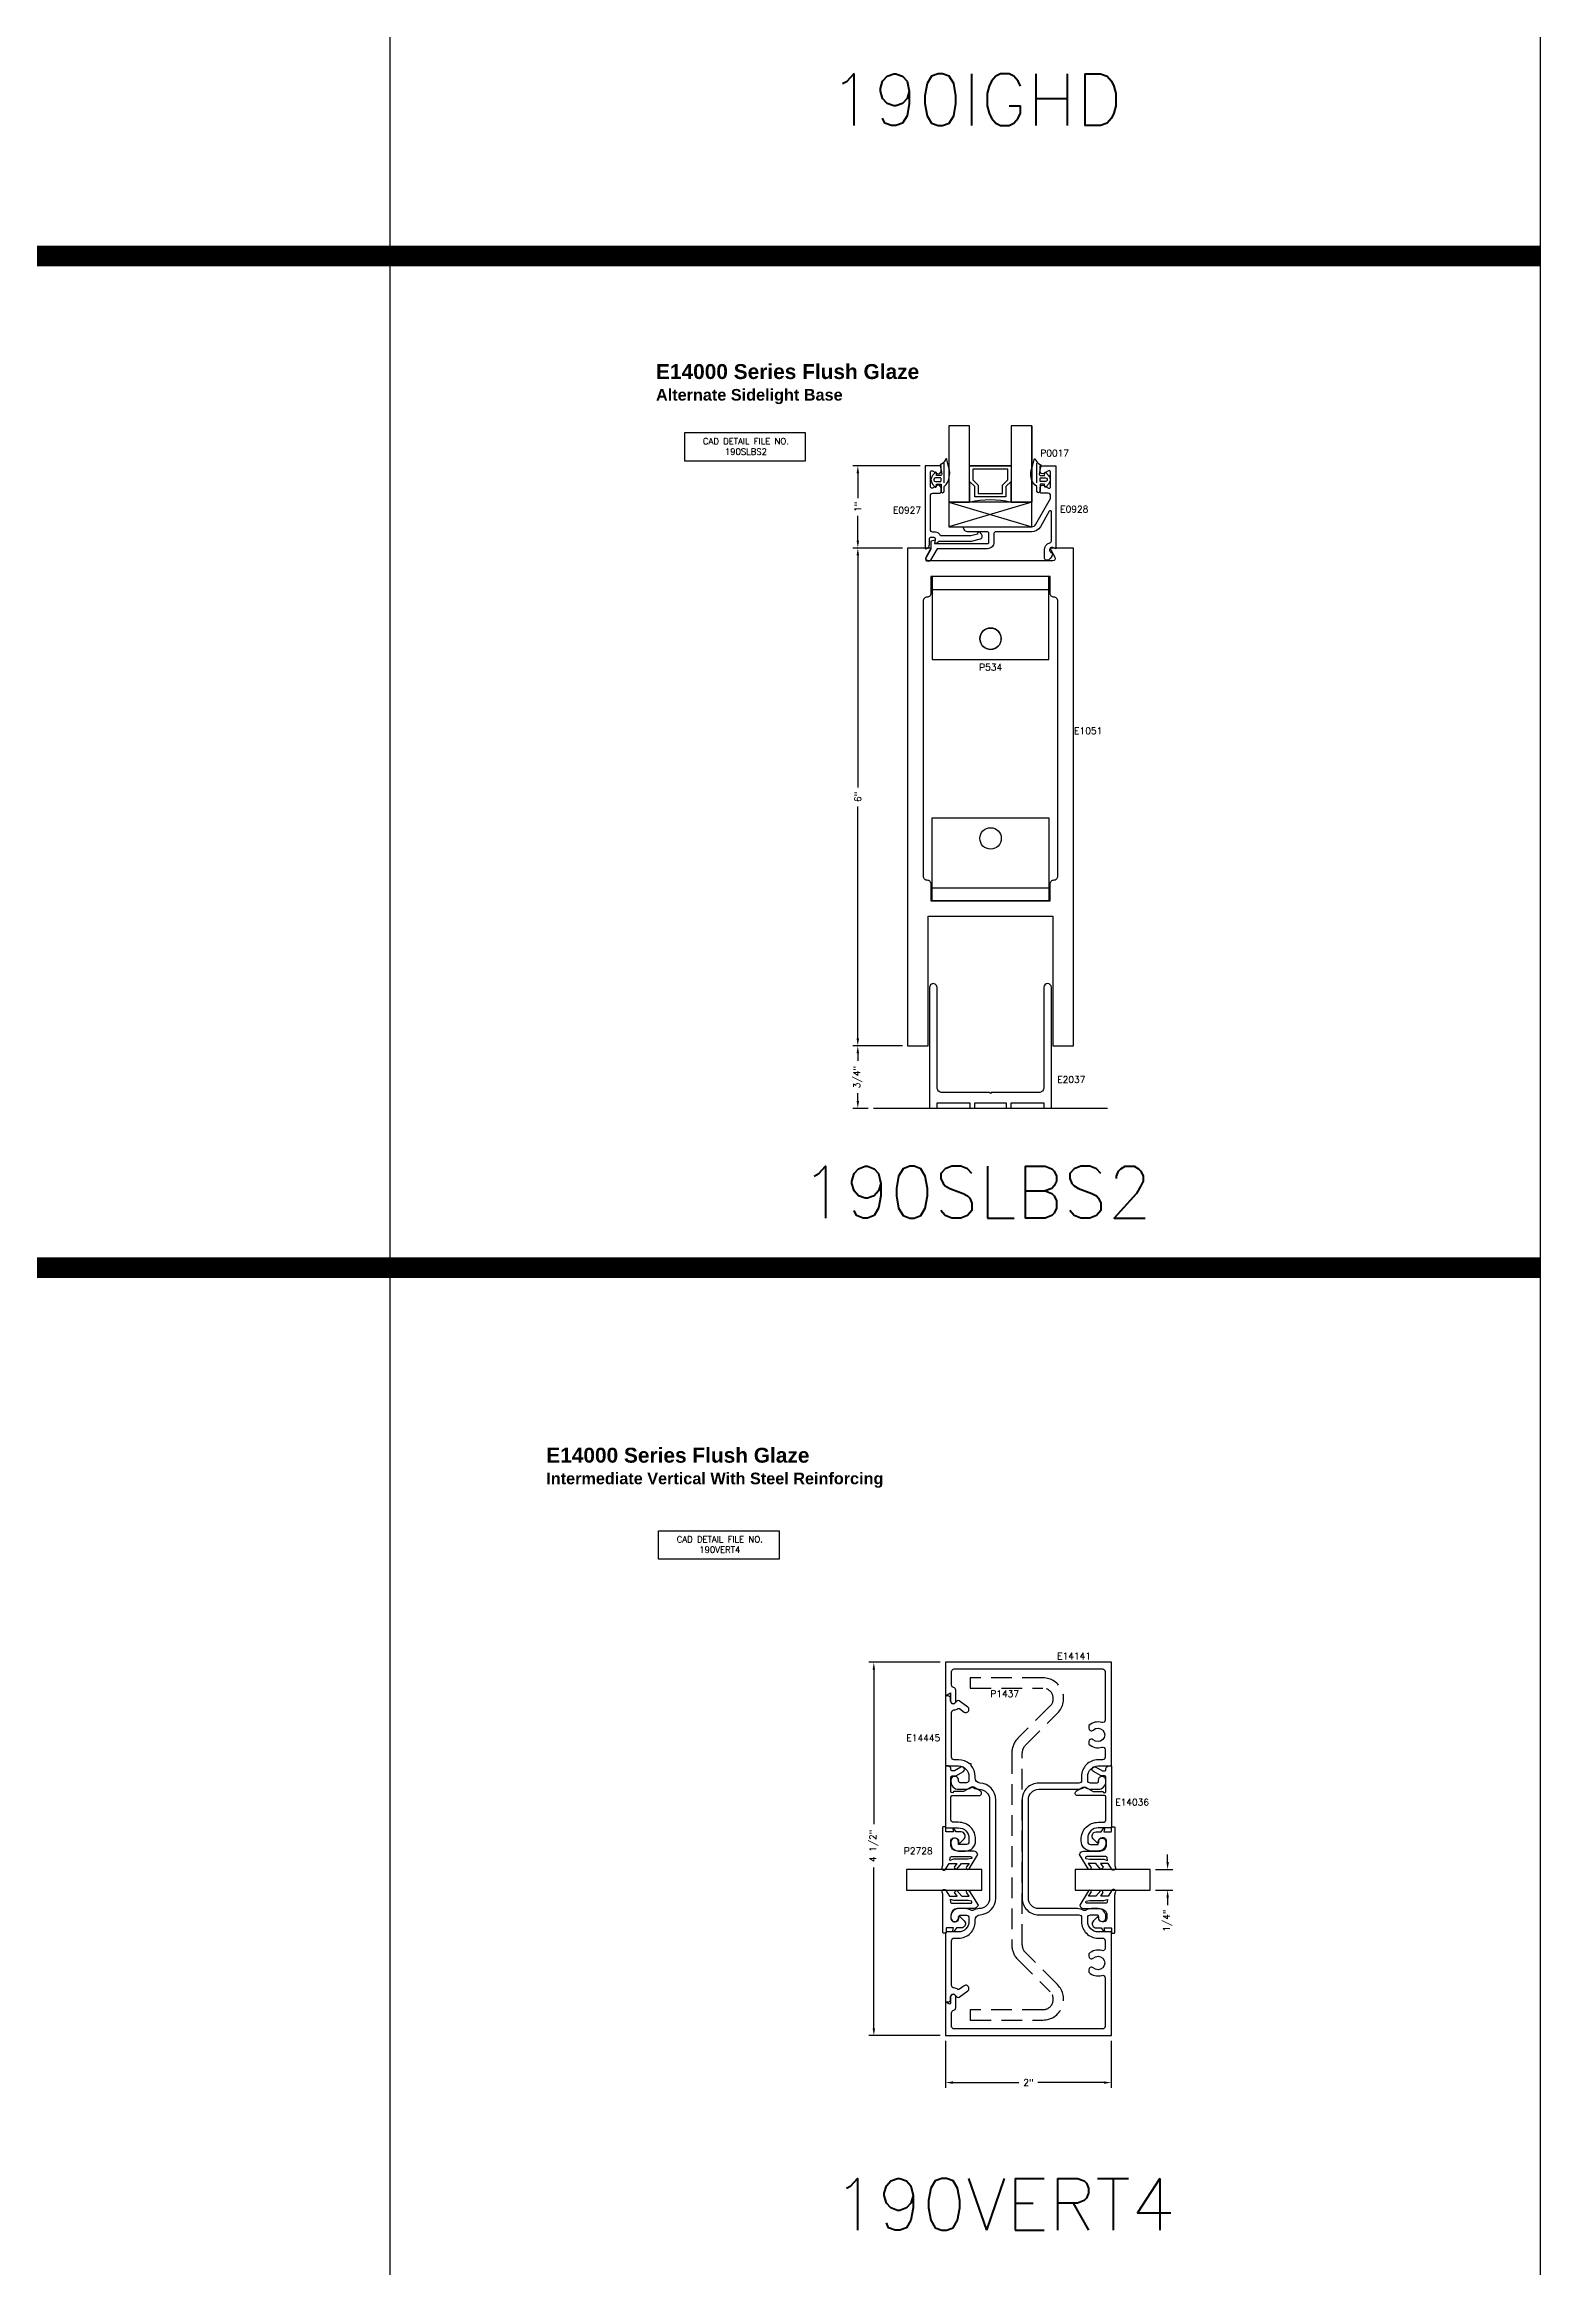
# Model space of a CAD drawing. Extents: x 0 to 139, y -24 to 89.
# Drawn here: x 120.88 to 139.03, y 2.83 to 29.62 of the extents above; entities that cross this region are included whole.
import ezdxf

# ---------------------------------------------------------------- set-up
doc = ezdxf.new("R2010")
doc.units = 0
doc.header["$MEASUREMENT"] = 0
doc.linetypes.add('HIDDEN', pattern=[0.375, 0.25, -0.125])
doc.layers.get('DEFPOINTS').update_dxf_attribs({"linetype": 'CONTINUOUS'})
for name, color, linetype in [('R-ANNO-DIMS', 3, 'CONTINUOUS'), ('R-ANNO-TEXT', 6, 'CONTINUOUS'), ('R-DET1', 4, 'CONTINUOUS'), ('R-DET2', 2, 'CONTINUOUS'), ('R-DET3', 5, 'CONTINUOUS'), ('R-OTLN', 1, 'CONTINUOUS'), ('R-PAT1', 5, 'CONTINUOUS'), ('TITLE', 7, 'CONTINUOUS')]:
    doc.layers.add(name, color=color, linetype=linetype)
doc.styles.get("Standard").update_dxf_attribs({"font": 'simplex'})
doc.dimstyles.new('1X', dxfattribs={"dimtxt": 0.08, "dimasz": 0.09, "dimexe": 0.0625, "dimexo": 0.0625, "dimgap": 0.062, "dimtad": 0, "dimdec": 5, "dimzin": 4, "dimtxsty": 'STANDARD', "dimcen": 0, "dimclrd": 256, "dimclre": 256, "dimclrt": 256, "dimazin": 3, "dimtfac": 1, "dimtdec": 5, "dimtofl": 0, "dimtmove": 0, "dimatfit": 3, "dimtolj": 1, "dimtzin": 4})

# ---------------------------------------------------------------- blocks, each defined once
blk = doc.blocks.new('*D89')
at = {"layer": 'DEFPOINTS', "color": 0}
for p in [(130.875, 10.121), (131.738, 10.121), (131.738, 5.621)]:
    blk.add_point(p, dxfattribs=at)
at = {"layer": 'R-ANNO-DIMS'}
for p, q in [((131.676, 10.121), (130.813, 10.121)), ((130.875, 10.031), (130.875, 8.17)), ((130.875, 5.711), (130.875, 7.646)), ((131.676, 5.621), (130.813, 5.621))]:
    blk.add_line(p, q, dxfattribs=at)
for points in [[(130.86, 10.031), (130.89, 10.031), (130.875, 10.121)], [(130.86, 5.711), (130.89, 5.711), (130.875, 5.621)]]:
    blk.add_solid(points, dxfattribs=at)
at = {"layer": 'R-ANNO-DIMS', "insert": (130.875, 7.908), "char_height": 0.08, "attachment_point": 5, "rotation": 90}
blk.add_mtext('\\A1;4 1/2"', dxfattribs=at)
blk = doc.blocks.new('*D90')
at = {"layer": 'DEFPOINTS', "color": 0}
for p in [(131.738, 5.621), (133.738, 5.621), (133.738, 5.055)]:
    blk.add_point(p, dxfattribs=at)
at = {"layer": 'R-ANNO-DIMS'}
for p, q in [((131.738, 5.559), (131.738, 4.993)), ((133.738, 5.559), (133.738, 4.993)), ((131.828, 5.055), (132.623, 5.055)), ((133.648, 5.055), (132.854, 5.055))]:
    blk.add_line(p, q, dxfattribs=at)
for points in [[(131.828, 5.07), (131.828, 5.04), (131.738, 5.055)], [(133.648, 5.07), (133.648, 5.04), (133.738, 5.055)]]:
    blk.add_solid(points, dxfattribs=at)
at = {"layer": 'R-ANNO-DIMS', "insert": (132.738, 5.055), "char_height": 0.08, "attachment_point": 5}
blk.add_mtext('\\A1;2"', dxfattribs=at)
blk = doc.blocks.new('*D224')
at = {"layer": 'DEFPOINTS', "color": 0}
for p in [(130.682, 23.553), (131.282, 23.553), (131.282, 17.553)]:
    blk.add_point(p, dxfattribs=at)
at = {"layer": 'R-ANNO-DIMS'}
for p, q in [((131.219, 23.553), (130.62, 23.553)), ((130.682, 23.463), (130.682, 20.668)), ((130.682, 17.643), (130.682, 20.437)), ((131.219, 17.553), (130.62, 17.553))]:
    blk.add_line(p, q, dxfattribs=at)
for points in [[(130.667, 23.463), (130.697, 23.463), (130.682, 23.553)], [(130.667, 17.643), (130.697, 17.643), (130.682, 17.553)]]:
    blk.add_solid(points, dxfattribs=at)
at = {"layer": 'R-ANNO-DIMS', "insert": (130.682, 20.553), "char_height": 0.08, "attachment_point": 5, "rotation": 90}
blk.add_mtext('\\A1;6"', dxfattribs=at)
blk = doc.blocks.new('*D228')
at = {"layer": 'DEFPOINTS', "color": 0}
for p in [(130.682, 17.553), (131.282, 17.553), (130.869, 16.798)]:
    blk.add_point(p, dxfattribs=at)
at = {"layer": 'R-ANNO-DIMS'}
for p, q in [((131.219, 17.553), (130.62, 17.553)), ((130.682, 17.463), (130.682, 17.371)), ((130.682, 16.888), (130.682, 16.98)), ((130.807, 16.798), (130.62, 16.798))]:
    blk.add_line(p, q, dxfattribs=at)
for points in [[(130.667, 17.463), (130.697, 17.463), (130.682, 17.553)], [(130.667, 16.888), (130.697, 16.888), (130.682, 16.798)]]:
    blk.add_solid(points, dxfattribs=at)
at = {"layer": 'R-ANNO-DIMS', "insert": (130.682, 17.175), "char_height": 0.08, "attachment_point": 5, "rotation": 90}
blk.add_mtext('\\A1;3/4"', dxfattribs=at)
blk = doc.blocks.new('*D229')
at = {"layer": 'DEFPOINTS', "color": 0}
for p in [(130.682, 24.545), (131.495, 24.545), (131.282, 23.553)]:
    blk.add_point(p, dxfattribs=at)
at = {"layer": 'R-ANNO-DIMS'}
for p, q in [((131.432, 24.545), (130.62, 24.545)), ((130.682, 24.455), (130.682, 24.156)), ((130.682, 23.643), (130.682, 23.941)), ((131.219, 23.553), (130.62, 23.553))]:
    blk.add_line(p, q, dxfattribs=at)
for points in [[(130.667, 24.455), (130.697, 24.455), (130.682, 24.545)], [(130.667, 23.643), (130.697, 23.643), (130.682, 23.553)]]:
    blk.add_solid(points, dxfattribs=at)
at = {"layer": 'R-ANNO-DIMS', "insert": (130.682, 24.049), "char_height": 0.08, "attachment_point": 5, "rotation": 90}
blk.add_mtext('\\A1;1"', dxfattribs=at)
blk = doc.blocks.new('*D277')
at = {"layer": 'DEFPOINTS', "color": 0}
for p in [(134.206, 7.625), (134.417, 7.625), (134.206, 7.375)]:
    blk.add_point(p, dxfattribs=at)
at = {"layer": 'R-ANNO-DIMS', "linetype": 'BYBLOCK'}
for p, q in [((134.417, 7.715), (134.417, 7.805)), ((134.269, 7.625), (134.48, 7.625)), ((134.269, 7.375), (134.48, 7.375)), ((134.417, 7.285), (134.417, 7.195))]:
    blk.add_line(p, q, dxfattribs=at)
at = {"layer": 'R-ANNO-DIMS'}
for points in [[(134.402, 7.715), (134.432, 7.715), (134.417, 7.625)], [(134.402, 7.285), (134.432, 7.285), (134.417, 7.375)]]:
    blk.add_solid(points, dxfattribs=at)
at = {"layer": 'R-ANNO-DIMS', "insert": (134.417, 7.007), "char_height": 0.08, "attachment_point": 5, "rotation": 90}
blk.add_mtext('\\A1;1/4"', dxfattribs=at)
blk = doc.blocks.new('P534')
at = {"layer": 'R-DET3', "linetype": 'CONTINUOUS'}
blk.add_line((48.165, 7.277), (49.571, 7.277), dxfattribs=at)
blk.add_lwpolyline([(48.165, 7.121), (48.165, 8.121), (49.571, 8.121), (49.571, 7.121)], close=True, dxfattribs=at)
blk.add_circle((48.868, 7.871), 0.129, dxfattribs=at)
blk = doc.blocks.new('P2728_GASKET')
at = {"layer": 'R-DET2'}
blk.add_lwpolyline([(86.461, 33.362), (86.567, 33.537, 0.301952), (86.52, 33.577), (86.32, 33.577, -0.414214), (86.24, 33.657), (86.24, 33.695, -0.388879), (86.276, 33.735), (86.292, 33.736, -0.440011), (86.336, 33.696), (86.336, 33.682, 0.668179), (86.353, 33.675), (86.401, 33.724, 0.668179), (86.366, 33.809), (86.307, 33.809), (86.279, 33.849, 0.836323), (86.264, 33.842), (86.273, 33.809), (86.189, 33.809, -0.414214), (86.183, 33.815), (86.183, 33.865, 0.414214), (86.177, 33.871), (86.149, 33.871, 0.414214), (86.143, 33.865), (86.143, 33.427, -0.083245), (86.135, 33.378), (86.135, 33.378)], format="xyb", dxfattribs=at)
blk.add_lwpolyline([(86.235, 33.499, -0.372312), (86.249, 33.512), (86.48, 33.512, -0.668179), (86.49, 33.486), (86.448, 33.478), (86.274, 33.478), (86.23, 33.465)], format="xyb", close=True, dxfattribs=at)
for points in [[(86.174, 33.352), (86.223, 33.426), (86.314, 33.426), (86.283, 33.384)], [(86.313, 33.359), (86.371, 33.426), (86.462, 33.426), (86.431, 33.388)]]:
    blk.add_lwpolyline(points, dxfattribs=at)
at = {"layer": 'R-DET2', "ltscale": 0.1}
for centre, radius, start, end in [((86.157, 33.369), 0.0237, 157.7655, 314.5007), ((86.313, 33.388), 0.0297, 188.4603, 270), ((86.446, 33.375), 0.0199, 139.7022, 319.7022)]:
    blk.add_arc(centre, radius, start, end, dxfattribs=at)

msp = doc.modelspace()

# ---------------------------------------------------------------- linework, layer by layer
at = {"layer": 'R-ANNO-TEXT'}
for points in [[(128.596438, 24.94378), (130.047918, 24.94378), (130.047918, 24.6017172), (128.596438, 24.6017172)], [(128.2810249, 11.7075095), (129.7325049, 11.7075095), (129.7325049, 11.3654466), (128.2810249, 11.3654466)]]:
    msp.add_lwpolyline(points, close=True, dxfattribs=at)
at = {"layer": 'R-DET1'}
for points in [[(131.6847673, 24.4778342), (131.6847673, 24.5448342), (131.4947673, 24.5448342), (131.4947673, 23.5448343, 0.4142136795), (131.5447673, 23.5948343), (131.5447674, 23.6678343, -0.4142135624), (131.5597674, 23.6828343), (131.600292, 23.6828343, -0.4663063931), (131.6150641, 23.6652296), (131.6047674, 23.6068343, 0.2521277737), (131.6567671, 23.6368346), (132.0517675, 23.6368342), (132.1597902, 23.6657788, 0.7157527911), (132.1636994, 23.7243286, 1.1795036867), (132.124425, 23.7204899), (132.043604, 23.6988342), (131.6780646, 23.6988342, 0.3397134022), (131.6181682, 23.7448343), (131.5877674, 23.7448343, -0.4142135232), (131.5567674, 23.7758343), (131.5567674, 24.1828342, -0.4142136569), (131.5877674, 24.2138342), (131.6697673, 24.2138342, 0.4142135624), (131.6847673, 24.2288342), (131.6847673, 24.2808342, 0.5773651401), (131.6382661, 24.3076803), (131.5822674, 24.2753493, -0.5773517472), (131.5597674, 24.2883397), (131.5597674, 24.4703288, -0.5773513623), (131.5822674, 24.4833191), (131.638099, 24.4510853, 0.5794456886), (131.6847673, 24.4778342, -1)], [(132.2929268, 23.8088343), (132.7749407, 23.8088343, 0.2679441748), (132.8286347, 23.8398343), (133.0065827, 24.1480501), (133.0065827, 24.1828344, 0.4142135624), (132.9755827, 24.2138344), (132.8935827, 24.2138344, -0.4142135624), (132.8785827, 24.2288344), (132.8785827, 24.2808344, -0.5773502019), (132.9250827, 24.3076812), (132.9810827, 24.2753496, 0.5773502019), (133.0035827, 24.28834), (133.0035827, 24.4703289, 0.5773519876), (132.9810827, 24.4833192), (132.9250829, 24.4509874, -0.5773519876), (132.8785827, 24.4778341), (132.8785827, 24.5448343), (133.0685827, 24.5448343), (133.0685827, 23.5448344), (133.0340874, 23.5586207, 0.8690756106), (133.0035773, 23.5053435), (133.0325829, 23.4828347, -0.1233324455), (132.9839097, 23.4125105, -0.6447667401), (132.9325827, 23.4357663), (132.9325828, 23.5298343, -0.3306536284), (132.9965497, 23.615987, 0.3306533202), (133.0185827, 23.6456618), (133.0185827, 23.9888528, 0.7673263224), (132.9905924, 23.9963528), (132.8826167, 23.8093343, -0.2679502201), (132.7743637, 23.7468343), (132.3395828, 23.7468343, 0.4142135624), (132.3235828, 23.7308343), (132.3235828, 23.6228343, -0.4142135624), (132.2455828, 23.5448343), (131.6384699, 23.5448343), (131.5579295, 23.4053343, -1), (131.504236, 23.4363343), (131.5668785, 23.5448344), (131.5668785, 23.6405086), (131.6128785, 23.6528343), (131.6047674, 23.6068343), (132.2455828, 23.6068343, 0.4142135624), (132.2615828, 23.6228343), (132.2615828, 23.7308343, 0.4142135624), (132.2455828, 23.7468343), (132.0155828, 23.7468343, -0.4142135624), (131.9535828, 23.8088343)], [(132.0449885, 7.1324499, 0.1452865705), (131.9774885, 7.1522499), (131.8971885, 7.1522499, 0.4150537634), (131.8041885, 7.0592499), (131.8041885, 7.0427499, 1.0129010917), (131.8971885, 7.0439499), (131.8971885, 7.0522499, -0.4142135624), (131.9171885, 7.0722499), (131.9911885, 7.0722499, -0.4161327233), (132.0221885, 7.0412499), (132.0221885, 6.9962499, -0.4142135624), (131.8971885, 6.8712499), (131.7581885, 6.8712499, 0.4142135624), (131.7381885, 6.8512499), (131.7381885, 6.0372499, 0.4142135624), (131.7481885, 6.0272499), (131.7691885, 6.0272499, 0.4129032258), (131.8001885, 6.0582499), (131.8001885, 6.0902499, -0.6690389661), (131.8530885, 6.1122499), (131.8787647, 6.0865059, 0.3726509123), (131.9048713, 6.0845889), (132.0096885, 6.1626499, 0.2383281561), (132.0221885, 6.1874499), (132.0221885, 6.1907499, 0.6157428407), (131.9622885, 6.2208499), (131.9065885, 6.1793499, -0.3082190999), (131.8893885, 6.1788499, 0.1213374475), (131.8411885, 6.1958499, -0.3842927381), (131.8131885, 6.2266499), (131.8131885, 6.7662499, -0.4166706115), (131.8431885, 6.7962499), (131.8971885, 6.7962499, 0.4142135624), (132.0971885, 6.9962499), (132.0971885, 7.0156242, -0.3986406071), (132.1558755, 7.0775356, 0.3986406071), (132.3451885, 7.2772499), (132.3451885, 8.4652499, 0.3986406071), (132.1558755, 8.6649641, -0.3986406071), (132.0971885, 8.7268756), (132.0971885, 8.7462499, 0.1786830484), (132.0492164, 8.8762018), (132.0492164, 8.8982778), (132.0271404, 8.8982778, 0.1786830484), (131.8971885, 8.9462499), (131.8431885, 8.9462499, -0.4133333333), (131.8131885, 8.9762499), (131.8131885, 9.5159499, -0.3842927381), (131.8411885, 9.5467499, 0.1250270914), (131.8893885, 9.5637499, -0.3082190999), (131.9065885, 9.5632499), (131.9622885, 9.5217499, 0.6157428407), (132.0221885, 9.5518499), (132.0221885, 9.5550499, 0.2391768851), (132.0096885, 9.5799499), (131.9048509, 9.6579377, 0.3721215311), (131.8787715, 9.656033), (131.8530885, 9.6303499, -0.667873573), (131.8001885, 9.6522499), (131.8001885, 9.6842499, 0.4161327233), (131.7691885, 9.7152499), (131.7481885, 9.7152499, 0.4142135624), (131.7381885, 9.7052499), (131.7381885, 8.8912499, 0.4142135624), (131.7581885, 8.8712499), (131.8971885, 8.8712499, -0.4142135624), (132.0221885, 8.7462499), (132.0221885, 8.7012499, -0.4129032258), (131.9911885, 8.6702499), (131.9171885, 8.6702499, -0.4142135624), (131.8971885, 8.6902499), (131.8971885, 8.6986499, 1.0118394562), (131.8041885, 8.6997499), (131.8041885, 8.6832499, 0.4139789032), (131.8971885, 8.5902499), (131.9774885, 8.5902499, 0.1438656715), (132.0449885, 8.6101499, -0.2925397147), (132.0784885, 8.6101499, 0.1425656593), (132.145744, 8.5902507, -0.4129124678), (132.2701885, 8.465252), (132.2701885, 7.2772493, -0.4135158467), (132.1454863, 7.1522497, 0.143455795), (132.0784885, 7.1324499, -0.2925397147)], [(131.9236514, 8.8583019), (131.8456403, 8.8132499), (131.8191885, 8.8132499, -0.4142135624), (131.8041885, 8.8282499), (131.8041885, 8.842363, 0.2678077575), (131.7966953, 8.8553494), (131.7691885, 8.8712499), (131.7381885, 8.8712499), (131.7381885, 8.1262499), (131.8971885, 8.1262499, -0.4142135624), (132.0221885, 8.0012499), (132.0221885, 7.9562499, -0.4129032258), (131.9911885, 7.9252499), (131.8971885, 7.9252499), (131.8971885, 7.9547499, 1), (131.8041885, 7.9547499), (131.8041885, 7.9382499, 0.4150537634), (131.8971885, 7.8452499), (131.9771885, 7.8452499, 0.4120367457), (132.1021885, 7.9692499), (132.1021885, 7.9872499, 0.4142135624), (131.8971885, 8.1922499), (131.8351885, 8.1922499, -0.4142135624), (131.8041885, 8.2232499), (131.8041885, 8.4992499, -0.4142135624), (131.8191885, 8.5142499), (132.1426885, 8.5142499, 0.7660915713), (132.1581885, 8.5720499), (132.0798885, 8.6172499, 0.2613254343), (132.0477885, 8.6166499), (131.9569885, 8.5642499), (131.8351885, 8.5642499, -0.4133333333), (131.8201885, 8.5492499), (131.8191885, 8.5492499, -0.4133333333), (131.8041885, 8.5642499), (131.8041885, 8.7362499, -0.4142135624), (131.8191885, 8.7512499), (131.8621885, 8.7512499), (131.9546514, 8.8046019, 1)], [(133.5527255, 8.8583019), (133.6307366, 8.8132499), (133.6571885, 8.8132499, 0.4142135624), (133.6721885, 8.8282499), (133.6721885, 8.842363, -0.2678077575), (133.6796816, 8.8553494), (133.7071885, 8.8712499), (133.7381885, 8.8712499), (133.7381885, 8.1262499), (133.5791885, 8.1262499, 0.4142135624), (133.4541885, 8.0012499), (133.4541885, 7.9562499, 0.4129032258), (133.4851885, 7.9252499), (133.5791885, 7.9252499), (133.5791885, 7.9547499, -1), (133.6721885, 7.9547499), (133.6721885, 7.9382499, -0.4150537634), (133.5791885, 7.8452499), (133.4991885, 7.8452499, -0.4120367457), (133.3741885, 7.9692499), (133.3741885, 7.9872499, -0.4142135624), (133.5791885, 8.1922499), (133.6411885, 8.1922499, 0.4142135624), (133.6721885, 8.2232499), (133.6721885, 8.4992499, 0.4142135624), (133.6571885, 8.5142499), (133.3336885, 8.5142499, -0.7660915713), (133.3181885, 8.5720499), (133.3964885, 8.6172499, -0.2613254343), (133.4285885, 8.6166499), (133.5193885, 8.5642499), (133.6411885, 8.5642499, 0.4133333333), (133.6561885, 8.5492499), (133.6571885, 8.5492499, 0.4133333333), (133.6721885, 8.5642499), (133.6721885, 8.7362499, 0.4142135624), (133.6571885, 8.7512499), (133.6141885, 8.7512499), (133.5217255, 8.8046019, -1)]]:
    msp.add_lwpolyline(points, format="xyb", close=True, dxfattribs=at)
at = {"layer": 'R-DET1', "linetype": 'CONTINUOUS'}
msp.add_lwpolyline([(131.5469977, 18.2577165), (131.5469977, 16.8027175), (131.6369978, 16.8027175), (131.6369978, 16.8647175), (132.0319983, 16.8647175), (132.0319983, 16.8027175), (132.0939986, 16.8027175), (132.0939986, 16.8647175), (132.4689986, 16.8647175), (132.4689986, 16.8027175), (132.5309989, 16.8027175), (132.5309989, 16.8647175), (132.9259977, 16.8647175), (132.9259977, 16.8027175), (133.0149977, 16.8027175), (133.0149977, 18.2577175, 1), (132.9249977, 18.2577175), (132.9249977, 17.0517175, -0.4142135624), (132.8629977, 16.9897175), (132.2909972, 16.9897175), (132.2809989, 16.9797175), (132.2709986, 16.9897175), (131.6989982, 16.9897175, -0.4142145072), (131.6369981, 17.0517176), (131.6369976, 18.2577185, 1.0000444456), (131.5469979, 18.2577125, -34.8384373335)], format="xyb", close=True, dxfattribs=at)
at = {"layer": 'R-DET2', "color": 2}
for p, q in [((132.778952, 24.1068343), (131.778952, 23.8088343)), ((131.778952, 24.1068343), (132.778952, 23.8088343)), ((131.778952, 24.1068343), (131.778952, 23.8088343)), ((132.778952, 24.1068343), (131.778952, 24.1068343)), ((131.778952, 24.1068343), (132.028952, 24.1068343)), ((132.778952, 23.8088343), (132.778952, 24.1068343)), ((131.778952, 23.8088343), (132.778952, 23.8088343))]:
    msp.add_line(p, q, dxfattribs=at)
at = {"layer": 'R-DET2'}
msp.add_lwpolyline([(132.7789522, 25.0260347), (132.5289522, 25.0260349), (132.5289522, 24.1068343), (132.7789522, 24.1068343), (132.7789522, 25.0260349), (132.7789522, 24.1068343), (132.5289522, 24.1068343), (132.5289522, 24.3568343), (132.4669522, 24.2948343), (132.4669522, 24.1698343), (132.0909522, 24.1698343), (132.0909522, 24.2948343), (132.0289522, 24.3568343), (132.0289522, 24.5448343), (132.5289522, 24.5448343), (132.0289522, 24.5448343), (132.0289522, 25.0260349), (131.7789522, 25.0260349), (131.7789522, 24.1068343), (132.0289522, 24.1068343), (132.0289522, 24.3568343), (132.0289522, 24.1068343, -0.1233101835), (132.5289522, 24.1068343, 1.5690044203)], format="xyb", dxfattribs=at)
for points in [[(131.778952, 24.5216374), (131.7565197, 24.619746, 0.4770370124), (131.7444387, 24.6295271, -0.1690634905), (131.6824831, 24.5606209, 0.3788088369), (131.6746022, 24.5499683), (131.6938162, 24.4446516, -0.3462419148), (131.6838543, 24.4287801), (131.6297673, 24.4287801), (131.6286565, 24.4589773, 0.6086559015), (131.6155117, 24.4643807), (131.5832011, 24.4278281, 0.3786170875), (131.5832011, 24.3247321), (131.6155117, 24.2881795, 0.6086559015), (131.6286565, 24.2935828), (131.6297673, 24.3237801), (131.6847673, 24.3237801), (131.6847673, 24.2387801, 1), (131.7247673, 24.2387801), (131.7247673, 24.2938196, 0.2834787698)], [(131.59872, 24.3687801, 0.3419987131), (131.6180849, 24.3537801), (131.6767673, 24.3537801, 0.4142135624), (131.6847673, 24.3617801), (131.6847673, 24.3907801, 0.4142135624), (131.6767673, 24.3987801), (131.6180849, 24.3987801, 0.3419987131), (131.59872, 24.3837801, 0.1270166538)], [(132.783399, 24.5216373), (132.8068307, 24.6197459, -0.4770370124), (132.8189118, 24.629527, 0.1690634905), (132.8808673, 24.5606207, -0.3788088369), (132.8887482, 24.5499681), (132.8695341, 24.4446515, 0.3462419148), (132.879496, 24.4287799), (132.9335829, 24.4287799), (132.9346938, 24.4589771, -0.6086559015), (132.9478385, 24.4643805), (132.9801492, 24.4278278, -0.3786170875), (132.9801491, 24.3247318), (132.9478384, 24.2881792, -0.6086559015), (132.9346936, 24.2935826), (132.9335828, 24.3237799), (132.8785828, 24.3237799), (132.8785827, 24.2387799, -1), (132.8385827, 24.2387799), (132.8385828, 24.2938194, -0.3550139925)], [(132.9646302, 24.3687798, -0.3419987131), (132.9452653, 24.3537798), (132.8865828, 24.3537799, -0.4142135624), (132.8785828, 24.3617799), (132.8785829, 24.3907799, -0.4142135624), (132.8865829, 24.3987799), (132.9452653, 24.3987798, -0.3419987131), (132.9646302, 24.3837798, -0.1270166538)]]:
    msp.add_lwpolyline(points, format="xyb", close=True, dxfattribs=at)
for points in [[(131.7247673, 24.3379699), (131.7245197, 24.5777459)], [(132.4889522, 24.5048343), (132.0689522, 24.5048343), (132.0689522, 24.3734028), (132.1309522, 24.3114028), (132.1309522, 24.2098343), (132.4269522, 24.2098343), (132.4269522, 24.3114028), (132.4889522, 24.3734028), (132.4889522, 24.5048343)], [(132.8385828, 24.3379697), (132.8388306, 24.5777458)], [(131.2699515, 7.6249477), (131.2699515, 7.3749477), (132.1756884, 7.3749477), (132.1756884, 7.6249477), (131.2699515, 7.6249477)], [(133.3006884, 7.625078), (133.3006884, 7.375078), (134.2064253, 7.375078), (134.2064253, 7.625078), (133.3006884, 7.625078)]]:
    msp.add_lwpolyline(points, dxfattribs=at)
at = {"layer": 'R-DET3'}
msp.add_line((133.6938363, 16.7980931), (130.8692954, 16.7980931), dxfattribs=at)
at = {"layer": 'R-DET3', "linetype": 'HIDDEN'}
msp.add_lwpolyline([(132.9131885, 9.8087499, -0.6681786379), (133.0015768, 9.5953615), (132.6114118, 9.2051965, 0.1989123674), (132.5381885, 9.0284198), (132.5381885, 6.71408, 0.1989123674), (132.6114118, 6.5373033), (133.0015768, 6.1471382, -0.6681786379), (132.9131885, 5.9337499), (132.0381885, 5.9337499), (132.0381885, 5.8087499), (132.9131885, 5.8087499, 0.6681786379), (133.0899652, 6.2355266), (132.6998001, 6.6256916, -0.1989123674), (132.6631885, 6.71408), (132.6631885, 9.0284198, -0.1989123674), (132.6998001, 9.1168081), (133.0899652, 9.5069732, 0.6681786379), (132.9131885, 9.9337499), (132.0381885, 9.9337499), (132.0381885, 9.8087499)], format="xyb", close=True, dxfattribs=at)
at = {"layer": 'R-DET3', "linetype": 'CONTINUOUS'}
msp.add_circle((132.2816057, 22.4597175), 0.1285, dxfattribs=at)
at = {"layer": 'R-OTLN', "linetype": 'CONTINUOUS'}
for points in [[(133.0081899, 23.5300897), (133.0583445, 23.4432174, -0.5773491268), (133.0314977, 23.3967175), (131.5317135, 23.3967175, -0.5773471776), (131.5048667, 23.4432175), (131.5550215, 23.5300895, 0.5806525048), (131.5421057, 23.5527175), (131.2816057, 23.5527175), (131.2816057, 17.5527175), (131.5316057, 17.5527175), (131.5316057, 19.1147175), (133.0316057, 19.1147175), (133.0316057, 17.5527175), (133.2816057, 17.5527175), (133.2816057, 23.5527175), (133.0211057, 23.5527175, 0.5806447707), (133.0081899, 23.5300897)], [(133.0946057, 22.9127175, 0.4142135624), (133.0476057, 22.9597175, -0.4142135624), (133.0006057, 23.0067175), (133.0006057, 23.2097175), (131.5626057, 23.2097175), (131.5626057, 23.0067175, -0.4142135624), (131.5156057, 22.9597175), (131.5156057, 22.9597175, 0.4142135624), (131.4686057, 22.9127175), (131.4686057, 19.5987175, 0.4142135624), (131.5156057, 19.5517175), (131.5156057, 19.5517175, -0.4142135624), (131.5626057, 19.5047175), (131.5626057, 19.3017175), (133.0006057, 19.3017175), (133.0006057, 19.5047175, -0.4142135624), (133.0476057, 19.5517175, 0.4142135624), (133.0946057, 19.5987175)]]:
    msp.add_lwpolyline(points, format="xyb", close=True, dxfattribs=at)
at = {"layer": 'R-OTLN'}
msp.add_lwpolyline([(133.6631885, 6.7652499), (133.6631986, 6.6749891, -0.5046620874), (133.6230797, 6.6453571, 0.2746149906), (133.4681979, 6.6078744), (133.4681979, 6.5770735, 0.2679491924), (133.4836979, 6.5502267), (133.4839744, 6.550067, 0.3342700146), (133.5209827, 6.5545891, -2.3520248058), (133.5209827, 6.4379107, 0.3342700146), (133.4839744, 6.4424327), (133.4836979, 6.4422731, 0.2679491924), (133.4681979, 6.4154263), (133.4681979, 6.3846254, 0.2746142419), (133.6230793, 6.3471425, -0.5046312647), (133.6631981, 6.3175135), (133.6631884, 5.7322494, -0.4142087477), (133.6321884, 5.7012499), (131.8441885, 5.7012499, -0.4142135624), (131.8131885, 5.7322499), (131.8131885, 5.8960461, -0.3582490687), (131.8381885, 5.9264599, 0.3582490687), (131.8631885, 5.9568737), (131.8631885, 6.090248, 1.000029034), (131.8011885, 6.0902499), (131.8011885, 6.0168576, -0.5773500035), (131.7786885, 6.0038672), (131.7381885, 6.0272499), (131.7381885, 5.6212499), (133.7381885, 5.6212499), (133.7381885, 6.8712499), (133.5791885, 6.8712499, -0.4142135624), (133.4541885, 6.9962499), (133.4541885, 7.0462499, -0.4142135624), (133.4851885, 7.0772499), (133.5641885, 7.0772499, -0.4142135624), (133.5791885, 7.0622499), (133.5791885, 7.0427499, 1), (133.6721885, 7.0427499), (133.6721885, 7.0592499, 0.4150537634), (133.5791885, 7.1522499), (133.4988885, 7.1522502, 0.1438656715), (133.4313885, 7.1323502, -0.2925397147), (133.3978885, 7.1323502, 0.1430626198), (133.3303885, 7.1522502), (132.8631883, 7.1522508, -0.4142132008), (132.7381885, 7.2772508), (132.7381885, 8.465249, -0.4142132008), (132.8631883, 8.590249), (133.3303885, 8.5902496, 0.1444870806), (133.3978885, 8.6100496, -0.2925397147), (133.4313885, 8.6100496, 0.1452865705), (133.4988885, 8.5902496), (133.5791885, 8.5902499, 0.4139789032), (133.6721885, 8.6832499), (133.6721885, 8.6997499, 1), (133.5791885, 8.6997499), (133.5791885, 8.6802499, -0.4142135624), (133.5641885, 8.6652499), (133.4851885, 8.6652499, -0.4142135624), (133.4541885, 8.6962499), (133.4541885, 8.7462499, -0.4142135624), (133.5791885, 8.8712499), (133.7381885, 8.8712499), (133.7381885, 10.1212499), (131.7381885, 10.1212499), (131.7381885, 9.7152499), (131.8011885, 9.7516229), (131.8011885, 9.6522498, 1.000029034), (131.8631885, 9.6522517), (131.8631885, 9.7856261, 0.3582490687), (131.8381885, 9.8160399, -0.3582490687), (131.8131885, 9.8464537), (131.8131885, 10.0102499, -0.4142135624), (131.8441885, 10.0412499), (133.6321885, 10.0412499, -0.4142135624), (133.6631885, 10.0102499), (133.6631885, 9.4250358, -0.5046259582), (133.6230697, 9.3954073, 0.2746141129), (133.4681883, 9.3579244), (133.4681883, 9.3271235, 0.2679491924), (133.4836883, 9.3002767), (133.4839649, 9.300117, 0.3342700146), (133.5209732, 9.3046391, -2.3520248058), (133.5209732, 9.1879607, 0.3342700146), (133.4839649, 9.1924827), (133.4836883, 9.1923231, 0.2679491924), (133.4681883, 9.1654763), (133.4681883, 9.1346754, 0.2746141129), (133.6230697, 9.0971925, -0.5046259582), (133.6631885, 9.067564), (133.6631885, 8.9772499, -0.4142135624), (133.6321885, 8.9462499), (133.5791885, 8.9462499, 0.4142135624), (133.3791885, 8.7462499), (133.3791885, 8.6962489, -0.4142135624), (133.3481885, 8.6652489), (132.8631885, 8.6652489, 0.4142135624), (132.6631885, 8.4652489), (132.6631885, 7.2772509, 0.4142135624), (132.8631885, 7.0772509), (133.3481885, 7.0772509, -0.4142135624), (133.3791885, 7.0462509), (133.3791885, 6.9962499, 0.4142135624), (133.5791885, 6.7962499), (133.6321885, 6.7962499, -0.4142135624)], format="xyb", close=True, dxfattribs=at)
at = {"layer": 'TITLE'}
for p, q in [((125.0422004, 88.8536196), (125.0422004, -9.779273)), ((138.9080005, 83.8536196), (138.9080005, -19.4082231))]:
    msp.add_line(p, q, dxfattribs=at)
at = {"layer": 'TITLE', "const_width": 0.25}
for points in [[(0.25, 27.0746212), (138.9080005, 27.0746212)], [(0.25, 14.8789502), (138.9080005, 14.8789502)]]:
    msp.add_lwpolyline(points, dxfattribs=at)

# ---------------------------------------------------------------- block references
at = {"layer": 'R-DET2'}
msp.add_blockref('P2728_GASKET', (45.5617015, -25.7314157), dxfattribs=at)
at = {"layer": 'R-DET2', "xscale": -1}
msp.add_blockref('P2728_GASKET', (219.9214148, -25.7314157), dxfattribs=at)
at = {"layer": 'R-DET2', "xscale": -1, "rotation": 180}
msp.add_blockref('P2728_GASKET', (45.5640466, 40.7289154), dxfattribs=at)
at = {"layer": 'R-DET2', "rotation": 180}
msp.add_blockref('P2728_GASKET', (219.9237599, 40.7289154), dxfattribs=at)
at = {"layer": 'R-PAT1', "xscale": -1, "rotation": 180}
msp.add_blockref('P534', (83.4138965, 30.330387), dxfattribs=at)
at = {"layer": 'R-PAT1'}
msp.add_blockref('P534', (83.4138965, 12.1810481), dxfattribs=at)

# ---------------------------------------------------------------- texts
at = {"layer": 'R-ANNO-TEXT', "char_height": 0.075, "width": 1.875, "attachment_point": 2}
for s, insert in [('CAD DETAIL FILE NO.\\P190SLBS2', (129.3331203, 24.8781973)), ('CAD DETAIL FILE NO.\\P190VERT4', (129.0177072, 11.6419267))]:
    msp.add_mtext(s, dxfattribs=dict(at, insert=insert))
at = {"layer": 'R-ANNO-TEXT', "char_height": 0.08}
for s, insert, attachment_point in [('\\A1;P0017', (132.8811866, 24.6982346), 4), ('E0927', (131.4448131, 24.0095664), 6), ('\\A1;E0928', (133.4608938, 24.0212188), 6), ('\\A1;P534', (132.422591, 22.1160724), 6), ('E1051', (133.6289191, 21.3484939), 6), ('\\A1;E2037', (133.4253097, 17.1457114), 6), ('\\A1;E14141', (133.4931782, 10.1968437), 6), ('\\A1;P1437', (132.625593, 9.7426651), 6), ('E14445', (131.6757734, 9.2093612), 6), ('\\A1;E14036', (134.1927626, 8.4348452), 6), ('\\A1;P2728', (131.5832209, 7.8473784), 6)]:
    msp.add_mtext(s, dxfattribs=dict(at, insert=insert, attachment_point=attachment_point))
at = {"layer": 'TITLE'}
for s, p in [('190IGHD', (130.3384448, 28.6448408)), ('190SLBS2', (129.9957268, 15.4764302)), ('190VERT4', (130.383792, 3.2757599))]:
    msp.add_text(s, height=0.625, dxfattribs=at).set_placement(p)
at = {"layer": 'TITLE', "char_height": 0.18, "width": 7.44, "attachment_point": 1}
for s, insert in [('{\\fArial|b1|i0|c0|p34;\\PE14000 Series Flush Glaze\\P\\H0.7778x;Alternate Sidelight Base}', (128.2492214, 26.0703114, 6.2106922)), ('{\\fArial|b1|i0|c0|p34;\\PE14000 Series Flush Glaze\\P\\H0.7778x;Intermediate Vertical With Steel Reinforcing}', (126.9261973, 13.0077072, 6.2106922))]:
    msp.add_mtext(s, dxfattribs=dict(at, insert=insert))

# ---------------------------------------------------------------- dimensions: what is measured, and where the dimension line sits
at = {"layer": 'R-ANNO-DIMS'}
for base, p1, p2, picture, middle in [((130.6821129, 24.5448342), (131.2816057, 23.5527175), (131.4947673, 24.5448342), '*D229', (130.6821129, 24.0487758)), ((130.6821129, 23.5527175), (131.2816057, 17.5527175), (131.2816057, 23.5527175), '*D224', (130.6821129, 20.5527175)), ((130.6821129, 17.5527175), (130.8692954, 16.7980931), (131.2816057, 17.5527175), '*D228', (130.6821129, 17.1754053))]:
    dim = msp.add_linear_dim(base=base, p1=p1, p2=p2, angle=90, dimstyle='1X', override={"dimpost": '"'}, dxfattribs=at)
    dim.commit()
    dim.dimension.update_dxf_attribs({"geometry": picture, "text_midpoint": middle})
for base, p1, p2, override, picture, middle in [((130.8754289, 10.1212499), (131.7381885, 5.6212499), (131.7381885, 10.1212499), {"dimpost": '"'}, '*D89', (130.8754289, 7.9080706)), ((134.4170872, 7.625078), (134.2064254, 7.375078), (134.2064254, 7.625078), {"dimpost": '"', "dimarcsym": 1}, '*D277', (134.4170872, 7.0073637))]:
    dim = msp.add_linear_dim(base=base, p1=p1, p2=p2, angle=90, dimstyle='1X', override=override, dxfattribs=at)
    dim.commit()
    dim.dimension.update_dxf_attribs({"geometry": picture, "text_midpoint": middle, "dimtype": 160})
dim = msp.add_linear_dim(base=(133.7381885, 5.0553965), p1=(131.7381885, 5.6212499), p2=(133.7381885, 5.6212499), dimstyle='1X', override={"dimpost": '"'}, dxfattribs=at)
dim.commit()
dim.dimension.update_dxf_attribs({"geometry": '*D90', "text_midpoint": (132.7381885, 5.0553965)})

doc.saveas('drawing.dxf')
